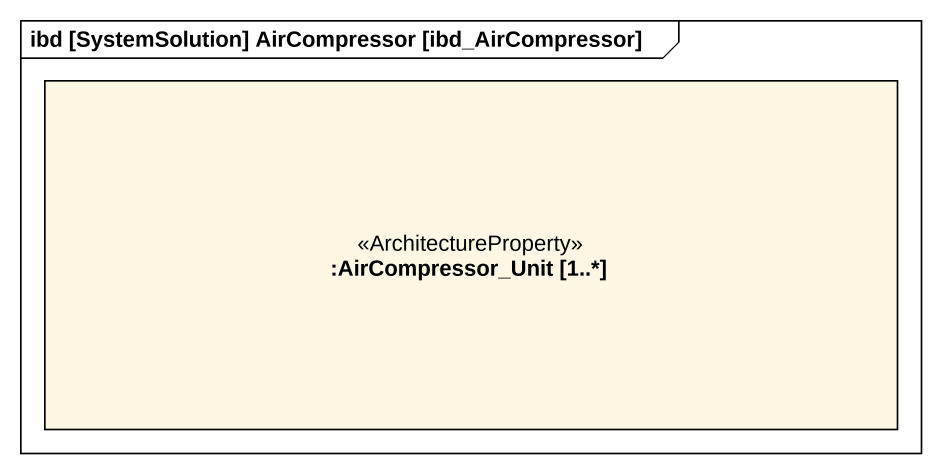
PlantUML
@startuml
mainframe ibd [SystemSolution] AirCompressor [ibd_AirCompressor]
rectangle ":AirCompressor_Unit [1..*]" as AirCompressor_Unit_1 <<ArchitectureProperty>>
@enduml
